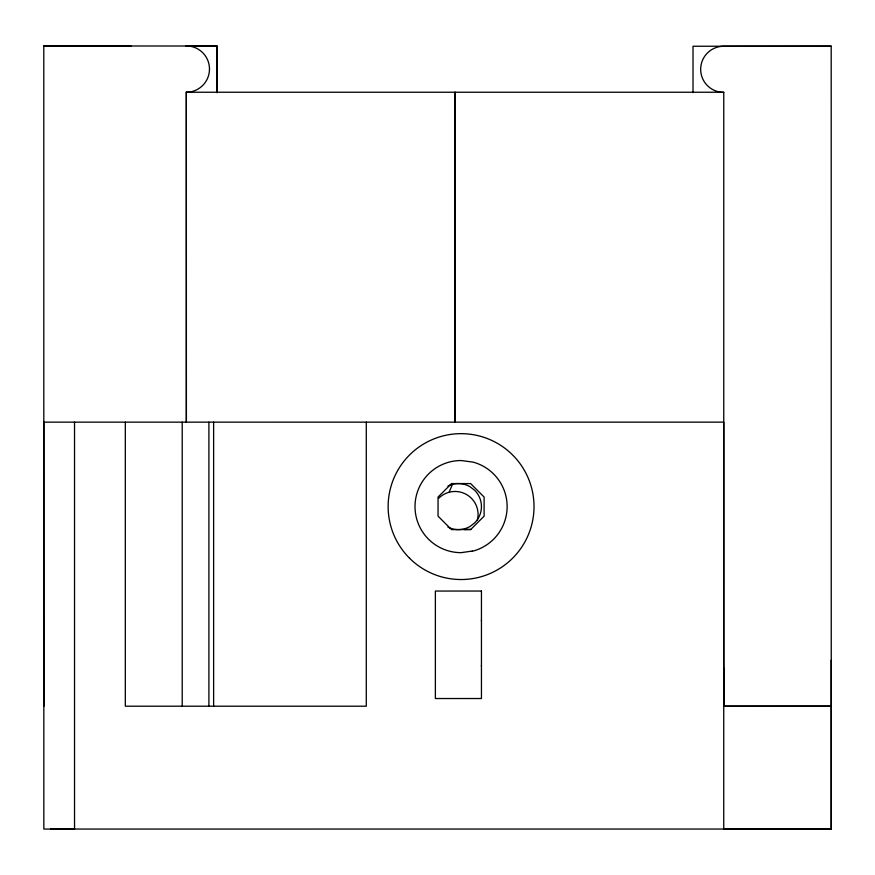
<?xml version="1.0" encoding="UTF-8"?>
<svg xmlns="http://www.w3.org/2000/svg" width="875" height="875" viewBox="0 0 875 875"><rect width="100%" height="100%" fill="white"/><g stroke="black" fill="none" stroke-linecap="round" stroke-linejoin="round"><path stroke-width="1.31" d="M125.322 422.144L125.322 706.202L366.286 706.202L366.286 422.144M182.219 706.202L182.219 422.144M186.386 422.439L186.331 91.952M208.906 706.202L208.906 422.144M213.631 706.202L213.631 422.144M217.077 92.684L216.978 46.025L43.794 45.948L43.837 829.073L74.539 829.041L74.539 422.144M481.436 666.192L481.436 665.405M481.436 620.911L481.436 620.123M723.734 706.212L831.217 706.191L723.756 706.202L723.756 422.144L43.816 422.155L43.848 706.409M723.789 705.983L723.789 668.041M186.32 46.025L186.331 45.927A23.155 23.155 0 0 1 209.486 69.081A23.155 23.155 0 0 1 186.342 92.236L186.364 422.144M449.094 492.253L452.452 484.345M470.619 529.627L484.116 516.141L484.116 497.055L470.619 483.569L451.544 483.569L438.047 497.055L438.047 516.141L451.544 529.627L470.783 529.473L464.373 529.627M186.397 92.236L723.767 92.236L723.745 829.062L831.25 829.041L831.195 46.189L723.734 46.244A23.067 23.067 0 0 0 700.667 69.311A23.067 23.067 0 0 0 723.745 92.378M131.13 46.233L43.794 45.948M185.697 46.233L217.077 46.233M831.195 46.189L693.011 46.244L693.022 92.695M50.695 829.052L831.239 829.041L831.217 660.1M216.978 46.025L216.978 92.498M447.945 527.111A23.034 23.034 0 0 0 469.919 526.542L474.698 522.878A23.034 23.034 0 0 0 474.698 490.306L469.919 486.653A23.034 23.034 0 0 0 447.945 486.073M438.769 498.214A23.034 23.034 0 0 1 477.302 520.461M455.087 92.269L455.087 422.384L455.077 92.269M472.194 551.086L461.081 552.661A46.069 46.069 0 0 1 415.012 506.592A46.069 46.069 0 0 1 461.081 460.534L473.003 462.098A46.069 46.069 0 0 1 473.003 551.086L472.194 551.086M481.447 591.041L435.378 591.052L435.378 698.534L481.447 698.523L481.447 591.041M409.511 558.173A72.931 72.931 0 0 0 531.53 525.47A72.931 72.931 0 0 0 442.203 436.144A72.931 72.931 0 0 0 409.511 558.173"/></g></svg>
